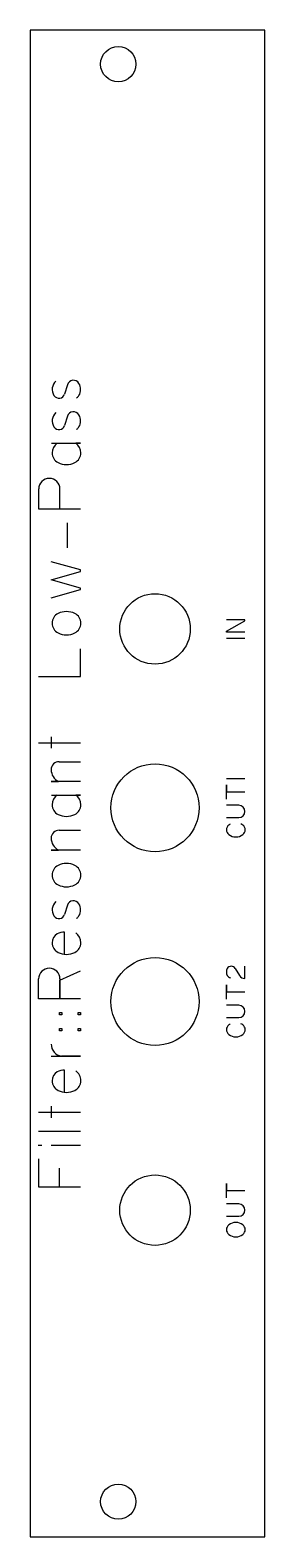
# Model space of a CAD drawing. Header units: millimetres. Extents: x 0 to 20, y 0 to 128.
import ezdxf

# ---------------------------------------------------------------- set-up
doc = ezdxf.new("R2010")
doc.units = ezdxf.units.MM
doc.layers.add('Contour', color=7, linetype='CONTINUOUS')
doc.layers.add('Engraving', color=7, linetype='CONTINUOUS')

msp = doc.modelspace()

# ---------------------------------------------------------------- linework, layer by layer
at = {"layer": 'Contour', "color": 7, "linetype": 'CONTINUOUS'}
for p, q in [((19.98, 128.4), (0, 128.4)), ((0, 128.4), (0, 128.4)), ((0, 128.4), (0, 0)), ((19.98, 0), (19.98, 128.4)), ((19.98, 128.4), (19.98, 128.4)), ((0, 0), (0, 0)), ((0, 0), (19.98, 0)), ((19.98, 0), (19.98, 0))]:
    msp.add_line(p, q, dxfattribs=at)
for centre, radius in [((7.5, 125.5), 1.5), ((10.63, 77.37), 3), ((10.63, 62.13), 3.75), ((10.63, 45.62), 3.75), ((10.63, 27.84), 3), ((7.5, 3), 1.5)]:
    msp.add_circle(centre, radius, dxfattribs=at)
at = {"layer": 'Engraving', "color": 7, "linetype": 'CONTINUOUS'}
for p, q in [((3.17, 98.176), (2.934, 97.387)), ((3.17, 95.493), (2.934, 94.704)), ((1.829, 93.204), (4.275, 93.204)), ((4.275, 93.204), (3.88, 93.204)), ((0.724, 89.298), (0.724, 87.602)), ((2.539, 87.602), (2.539, 89.298)), ((0.724, 87.602), (4.275, 87.602)), ((3.17, 84.288), (3.17, 86.418)), ((4.275, 82.394), (1.789, 83.104)), ((1.789, 81.565), (4.275, 82.275)), ((4.275, 82.275), (4.275, 82.394)), ((4.275, 80.855), (1.789, 81.565)), ((1.789, 80.026), (4.275, 80.737)), ((4.275, 80.737), (4.275, 80.855)), ((18.287, 78.158), (16.712, 78.158)), ((16.712, 77.195), (18.287, 78.07)), ((16.712, 77.108), (16.712, 77.195)), ((18.287, 77.108), (16.712, 77.108)), ((18.287, 78.07), (18.287, 78.158)), ((16.712, 76.583), (18.287, 76.583)), ((4.275, 73.319), (4.275, 75.686)), ((0.724, 73.319), (4.275, 73.319)), ((1.829, 67.203), (1.829, 68.19)), ((0.724, 67.677), (4.275, 67.677)), ((2.46, 66.059), (4.275, 66.059)), ((4.275, 64.362), (1.789, 64.362)), ((1.789, 64.362), (2.421, 64.362)), ((16.712, 64.617), (18.287, 64.617)), ((1.829, 63.218), (4.275, 63.218)), ((4.275, 63.218), (3.88, 63.218)), ((16.712, 62.867), (16.712, 64.092)), ((16.712, 64.092), (16.712, 63.479)), ((16.712, 63.479), (18.287, 63.479)), ((17.762, 62.342), (16.712, 62.342)), ((16.712, 61.292), (17.762, 61.292)), ((2.46, 60.22), (4.275, 60.22)), ((4.275, 58.523), (1.789, 58.523)), ((1.789, 58.523), (2.421, 58.523)), ((3.17, 53.828), (2.934, 53.039)), ((2.934, 49.646), (2.934, 51.539)), ((0.724, 45.858), (0.724, 47.554)), ((2.539, 47.436), (4.275, 48.225)), ((2.539, 47.554), (2.539, 45.858)), ((17.447, 48.439), (17.814, 47.844)), ((18.287, 47.582), (18.287, 48.632)), ((2.539, 45.858), (2.539, 47.436)), ((16.712, 45.832), (16.712, 47.057)), ((16.712, 47.057), (16.712, 46.444)), ((16.712, 46.444), (18.287, 46.444)), ((4.275, 45.858), (0.724, 45.858)), ((17.762, 45.307), (16.712, 45.307)), ((2.499, 44.477), (2.499, 44.674)), ((2.499, 44.674), (2.697, 44.674)), ((2.697, 44.477), (2.499, 44.477)), ((2.697, 44.674), (2.697, 44.477)), ((4.078, 44.477), (4.078, 44.674)), ((4.078, 44.674), (4.275, 44.674)), ((4.275, 44.477), (4.078, 44.477)), ((4.275, 44.674), (4.275, 44.477)), ((16.712, 44.257), (17.762, 44.257)), ((2.499, 43.135), (2.499, 43.333)), ((2.499, 43.333), (2.697, 43.333)), ((2.697, 43.135), (2.499, 43.135)), ((2.697, 43.333), (2.697, 43.135)), ((4.078, 43.135), (4.078, 43.333)), ((4.078, 43.333), (4.275, 43.333)), ((4.275, 43.135), (4.078, 43.135)), ((4.275, 43.333), (4.275, 43.135)), ((1.789, 40.965), (4.275, 40.965)), ((4.275, 40.965), (2.657, 40.965)), ((2.934, 37.888), (2.934, 39.782)), ((0.724, 36.191), (4.275, 36.191)), ((1.829, 35.718), (1.829, 36.704)), ((0.685, 33.39), (1, 33.39)), ((0.724, 34.573), (4.275, 34.573)), ((1.789, 33.39), (4.275, 33.39)), ((0.724, 32.206), (0.724, 29.839)), ((2.499, 29.878), (2.499, 31.417)), ((0.724, 29.839), (4.275, 29.839)), ((16.712, 28.892), (16.712, 30.117)), ((16.712, 30.117), (16.712, 29.504)), ((16.712, 29.504), (18.287, 29.504)), ((17.762, 28.367), (16.712, 28.367)), ((16.712, 27.317), (17.762, 27.317))]:
    msp.add_line(p, q, dxfattribs=at)
for centre, radius, start, end in [((2.838, 97.785), 0.963, 132.76992, -147.51511), ((3.689, 98.02), 0.542, 30.3477, 163.27038), ((3.267, 97.781), 1.027, -29.95934, 29.95934), ((2.452, 97.539), 0.505, 212.46249, -17.50281), ((3.697, 97.532), 0.53, -60.38914, -29.85208), ((2.838, 95.102), 0.963, 132.76992, -147.51511), ((3.689, 95.337), 0.542, 30.3477, 163.27038), ((3.267, 95.098), 1.027, -29.95934, 29.95934), ((2.452, 94.856), 0.505, 212.46249, -17.50281), ((3.697, 94.849), 0.53, -60.38914, -29.85208), ((2.883, 92.372), 1.015, 484.92726, 179.7742), ((3.299, 92.372), 1.015, 360.2258, 55.07274), ((2.796, 92.377), 0.928, 180.06174, -116.56505), ((3.091, 92.966), 1.587, 243.4188, -63.38652), ((3.386, 92.377), 0.928, 296.62025, -0.06174), ((1.632, 89.298), 0.907, 0, 180), ((2.79, 77.857), 0.924, 116.28759, 243.73986), ((3.091, 77.266), 1.587, 63.38652, 116.5812), ((3.393, 77.857), 0.924, -63.73986, 63.71241), ((3.091, 78.447), 1.587, -116.5812, -63.38652), ((2.456, 65.392), 0.667, 89.6564, -179.6564), ((2.937, 65.387), 1.148, 179.95009, -116.72135), ((2.883, 62.386), 1.015, 484.92726, 179.7742), ((3.299, 62.386), 1.015, 360.2258, 55.07274), ((2.796, 62.391), 0.928, 180.06174, -116.56505), ((3.386, 62.391), 0.928, 296.62025, -0.06174), ((17.762, 61.817), 0.525, -90, 90), ((3.091, 62.98), 1.587, 243.4188, -63.38652), ((17.227, 60.26), 0.516, 128.78127, 231.28821), ((17.516, 59.927), 0.956, 120.74801, 129.78256), ((17.55, 59.924), 0.928, 52.71009, 65.34134), ((17.789, 60.26), 0.516, -51.28821, 51.21873), ((2.456, 59.553), 0.667, 89.6564, -179.6564), ((2.937, 59.548), 1.148, 179.95009, -116.72135), ((17.508, 60.602), 0.959, -129.033, -50.967), ((2.79, 56.393), 0.924, 116.28759, 243.73986), ((3.091, 55.802), 1.587, 63.38652, 116.5812), ((3.393, 56.393), 0.924, -63.73986, 63.71241), ((3.091, 56.983), 1.587, -116.5812, -63.38652), ((2.839, 53.437), 0.963, 132.85399, -147.54705), ((3.689, 53.672), 0.542, 30.3477, 163.27038), ((3.267, 53.433), 1.027, -29.95934, 29.95934), ((2.452, 53.191), 0.505, 212.46249, -17.50281), ((3.697, 53.184), 0.53, -60.38914, -29.85208), ((2.735, 50.631), 0.867, 119.96623, 179.93391), ((2.889, 50.369), 1.171, 87.7974, 120.09087), ((3.299, 50.628), 1.015, 0.2258, 55.07274), ((2.796, 50.633), 0.928, -179.93826, -116.56505), ((3.386, 50.633), 0.928, -63.37975, -0.06174), ((3.091, 51.222), 1.587, -116.5812, -63.38652), ((1.631, 47.554), 0.907, 360, 180), ((17.335, 48.142), 0.628, 151.76107, -151.68071), ((17.114, 48.245), 0.385, 390.22433, 149.70066), ((17.113, 48.021), 0.375, 208.13534, -100.59153), ((18.285, 48.137), 0.555, -148.11505, -89.79353), ((17.762, 44.782), 0.525, -90, 90), ((17.516, 42.892), 0.956, 120.74801, 129.78256), ((17.55, 42.889), 0.928, 52.71009, 65.34134), ((17.227, 43.225), 0.516, 128.78127, 231.28821), ((17.508, 43.567), 0.959, -129.033, -50.967), ((17.789, 43.225), 0.516, -51.28821, 51.21873), ((2.821, 41.984), 1.032, 179.61137, -99.1429), ((2.735, 38.873), 0.867, 119.96623, 179.93391), ((2.796, 38.876), 0.928, -179.87652, -116.56505), ((2.891, 38.612), 1.171, 87.8952, 120.20008), ((3.386, 38.876), 0.928, -63.37975, -0.12348), ((3.299, 38.871), 1.015, 0.16935, 55.07274), ((3.091, 39.465), 1.587, -116.5812, -63.38652), ((17.762, 27.842), 0.525, -90, 90), ((17.227, 26.18), 0.516, 128.78127, 231.28821), ((17.508, 25.837), 0.959, 50.967, 129.033), ((17.508, 26.522), 0.959, -129.033, -50.967), ((17.789, 26.18), 0.516, -51.28821, 51.21873)]:
    msp.add_arc(centre, radius, start, end, dxfattribs=at)

doc.saveas('drawing.dxf')
